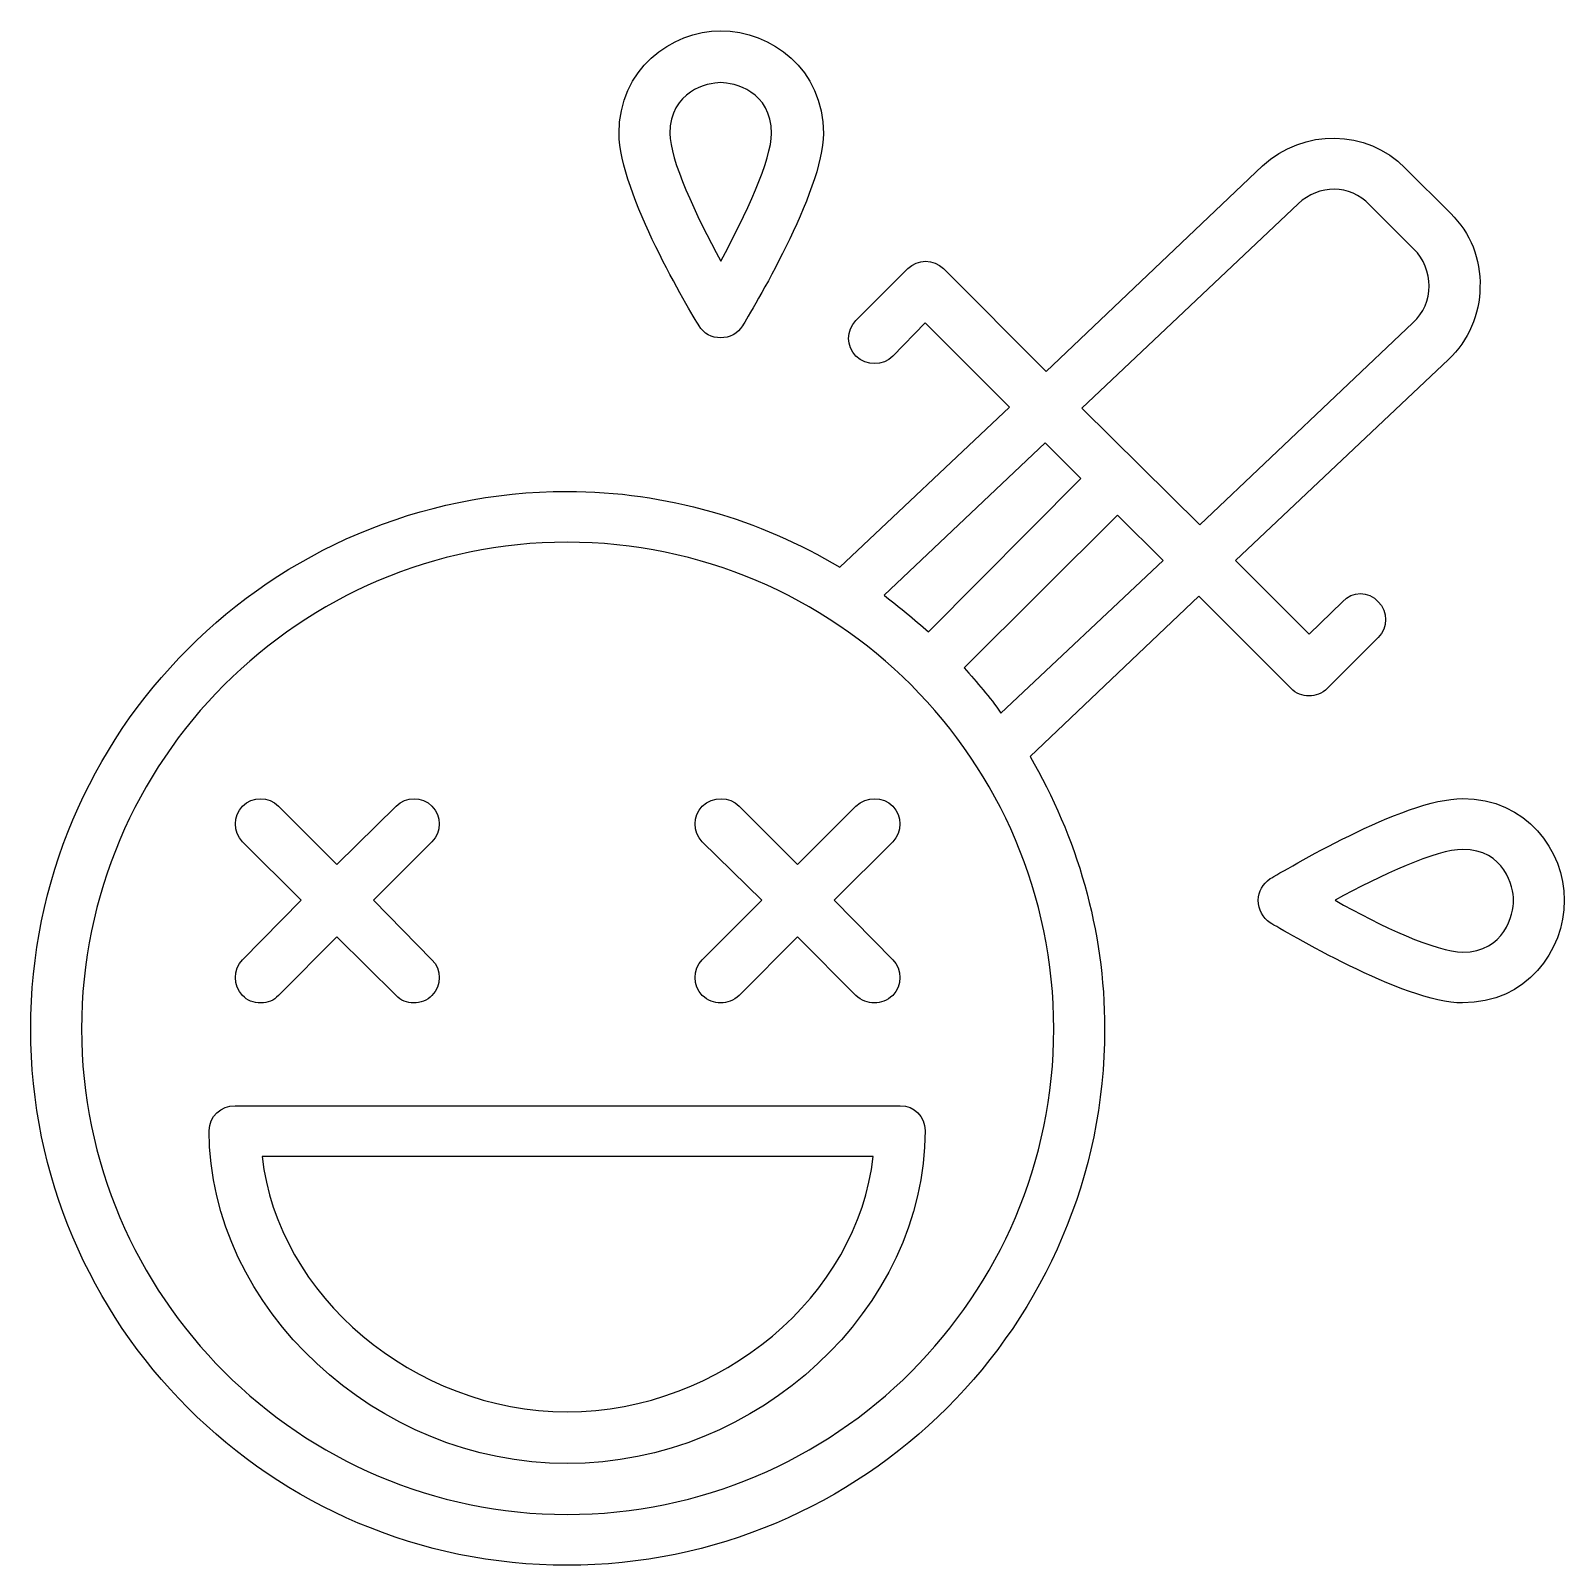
# Model space of a CAD drawing. Header units: centimetres. Extents: x -10.5 to 10.5, y -10.5 to 10.5.
import ezdxf

# ---------------------------------------------------------------- set-up
doc = ezdxf.new("R2010")
doc.units = ezdxf.units.CM
doc.header["$MEASUREMENT"] = 0
doc.layers.add('Layer 1', color=7, linetype='Continuous')

msp = doc.modelspace()

# ---------------------------------------------------------------- linework, layer by layer
at = {"layer": 'Layer 1'}
for points, knots in [([(-1.04774, 6.27828), (-0.92958, 6.27828), (-0.81155, 6.33731), (-0.75252, 6.44058), (-0.75252, 6.44058), (-0.63444, 6.63256), (0.35402, 8.27039), (0.35402, 9.06707), (0.35402, 9.06707), (0.35405, 9.93763), (-0.35418, 10.46878), (-1.04774, 10.46878), (-1.04774, 10.46878), (-1.72632, 10.46878), (-2.43458, 9.93763), (-2.43458, 9.06707), (-2.43458, 9.06707), (-2.43458, 8.25557), (-1.46073, 6.63256), (-1.34286, 6.44058), (-1.34286, 6.44058), (-1.28361, 6.33734), (-1.16577, 6.27828), (-1.04774, 6.27828)], [0, 0, 0, 0, 0.14285714, 0.14285714, 0.14285714, 0.14285714, 0.28571429, 0.28571429, 0.28571429, 0.28571429, 0.42857143, 0.42857143, 0.42857143, 0.42857143, 0.57142857, 0.57142857, 0.57142857, 0.57142857, 0.71428571, 0.71428571, 0.71428571, 0.71428571, 1, 1, 1, 1]), ([(-1.04774, 9.76052), (-0.87065, 9.76052), (-0.35419, 9.64244), (-0.35419, 9.06707), (-0.35419, 9.06707), (-0.35419, 8.71285), (-0.70826, 7.94577), (-1.04774, 7.32598), (-1.04774, 7.32598), (-1.38709, 7.94577), (-1.74108, 8.71285), (-1.74108, 9.06707), (-1.74108, 9.06707), (-1.74108, 9.64246), (-1.22482, 9.76052), (-1.04774, 9.76052)], [0, 0, 0, 0, 0.2, 0.2, 0.2, 0.2, 0.4, 0.4, 0.4, 0.4, 0.6, 0.6, 0.6, 0.6, 1, 1, 1, 1]), ([(5.47414, 2.75179), (5.47414, 2.75179), (6.72829, 1.49759), (6.72829, 1.49759), (6.72829, 1.49759), (6.80195, 1.42396), (6.89066, 1.39432), (6.97909, 1.39432), (6.97909, 1.39432), (7.06773, 1.39432), (7.15615, 1.42398), (7.22986, 1.49759), (7.22986, 1.49759), (7.22986, 1.49759), (7.92354, 2.19125), (7.92354, 2.19125), (7.92354, 2.19125), (8.05626, 2.32396), (8.05626, 2.54529), (7.92354, 2.67816), (7.92354, 2.67816), (7.79061, 2.82561), (7.56918, 2.82561), (7.43663, 2.67816), (7.43663, 2.67816), (7.43663, 2.67816), (6.97911, 2.23549), (6.97911, 2.23549), (6.97911, 2.23549), (6.97911, 2.23549), (5.97581, 3.23871), (5.97581, 3.23871), (5.97581, 3.23871), (5.97581, 3.23871), (8.88252, 5.98326), (8.88252, 5.98326), (8.88252, 5.98326), (9.14806, 6.23403), (9.31038, 6.60289), (9.31038, 6.97169), (9.31038, 6.97169), (9.32522, 7.35534), (9.17748, 7.70959), (8.91216, 7.97515), (8.91216, 7.97515), (8.91216, 7.97515), (8.29237, 8.595), (8.29237, 8.595), (8.29237, 8.595), (7.76122, 9.12615), (6.90524, 9.14094), (6.34472, 8.6244), (6.34472, 8.6244), (6.34472, 8.6244), (3.39359, 5.82101), (3.39359, 5.82101), (3.39359, 5.82101), (3.39359, 5.82101), (1.99185, 7.22272), (1.99185, 7.22272), (1.99185, 7.22272), (1.85919, 7.35541), (1.63784, 7.35541), (1.50496, 7.22272), (1.50496, 7.22272), (1.50496, 7.22272), (0.79667, 6.51446), (0.79667, 6.51446), (0.79667, 6.51446), (0.66398, 6.38161), (0.66398, 6.16024), (0.79667, 6.02755), (0.79667, 6.02755), (0.94415, 5.8947), (1.16555, 5.8947), (1.29843, 6.02755), (1.29843, 6.02755), (1.29843, 6.02755), (1.74105, 6.48483), (1.74105, 6.48483), (1.74105, 6.48483), (1.74105, 6.48483), (2.8918, 5.33413), (2.8918, 5.33413), (2.8918, 5.33413), (2.8918, 5.33413), (0.57529, 3.15031), (0.57529, 3.15031), (0.57529, 3.15031), (-0.51665, 3.79952), (-1.78545, 4.18316), (-3.1429, 4.18316), (-3.1429, 4.18316), (-7.18586, 4.18313), (-10.46135, 0.8928), (-10.46135, -3.15006), (-10.46135, -3.15006), (-10.46135, -7.17824), (-7.18586, -10.46878), (-3.14287, -10.46878), (-3.14287, -10.46878), (0.89996, -10.46878), (4.19027, -7.17824), (4.19027, -3.15006), (4.19027, -3.15006), (4.19027, -1.79277), (3.80684, -0.52362), (3.17226, 0.56821), (3.17226, 0.56821), (3.17226, 0.56821), (5.47414, 2.75179), (5.47414, 2.75179)], [0, 0, 0, 0, 0.03448276, 0.03448276, 0.03448276, 0.03448276, 0.06896552, 0.06896552, 0.06896552, 0.06896552, 0.10344828, 0.10344828, 0.10344828, 0.10344828, 0.13793103, 0.13793103, 0.13793103, 0.13793103, 0.17241379, 0.17241379, 0.17241379, 0.17241379, 0.20689655, 0.20689655, 0.20689655, 0.20689655, 0.24137931, 0.24137931, 0.24137931, 0.24137931, 0.27586207, 0.27586207, 0.27586207, 0.27586207, 0.31034483, 0.31034483, 0.31034483, 0.31034483, 0.34482759, 0.34482759, 0.34482759, 0.34482759, 0.37931034, 0.37931034, 0.37931034, 0.37931034, 0.4137931, 0.4137931, 0.4137931, 0.4137931, 0.44827586, 0.44827586, 0.44827586, 0.44827586, 0.48275862, 0.48275862, 0.48275862, 0.48275862, 0.51724138, 0.51724138, 0.51724138, 0.51724138, 0.55172414, 0.55172414, 0.55172414, 0.55172414, 0.5862069, 0.5862069, 0.5862069, 0.5862069, 0.62068966, 0.62068966, 0.62068966, 0.62068966, 0.65517241, 0.65517241, 0.65517241, 0.65517241, 0.68965517, 0.68965517, 0.68965517, 0.68965517, 0.72413793, 0.72413793, 0.72413793, 0.72413793, 0.75862069, 0.75862069, 0.75862069, 0.75862069, 0.79310345, 0.79310345, 0.79310345, 0.79310345, 0.82758621, 0.82758621, 0.82758621, 0.82758621, 0.86206897, 0.86206897, 0.86206897, 0.86206897, 0.89655172, 0.89655172, 0.89655172, 0.89655172, 0.93103448, 0.93103448, 0.93103448, 0.93103448, 1, 1, 1, 1]), ([(6.83161, 8.10804), (7.11199, 8.37363), (7.53982, 8.37363), (7.80546, 8.09325), (7.80546, 8.09325), (7.80546, 8.09325), (8.41046, 7.48823), (8.41046, 7.48823), (8.41046, 7.48823), (8.54315, 7.35538), (8.61697, 7.16369), (8.61697, 6.98653), (8.61697, 6.98653), (8.61697, 6.79481), (8.54315, 6.61773), (8.39565, 6.4848), (8.39565, 6.4848), (8.39565, 6.4848), (5.48872, 3.72564), (5.48872, 3.72564), (5.48872, 3.72564), (5.48872, 3.72564), (3.88053, 5.31928), (3.88053, 5.31928), (3.88053, 5.31928), (3.88053, 5.31928), (6.83161, 8.10804), (6.83161, 8.10804)], [0, 0, 0, 0, 0.125, 0.125, 0.125, 0.125, 0.25, 0.25, 0.25, 0.25, 0.375, 0.375, 0.375, 0.375, 0.5, 0.5, 0.5, 0.5, 0.625, 0.625, 0.625, 0.625, 0.75, 0.75, 0.75, 0.75, 1, 1, 1, 1]), ([(3.37903, 4.84715), (3.37903, 4.84715), (3.86568, 4.36024), (3.86568, 4.36024), (3.86568, 4.36024), (3.86568, 4.36024), (1.78539, 2.26493), (1.78539, 2.26493), (1.78539, 2.26493), (1.59343, 2.44204), (1.3869, 2.60431), (1.18034, 2.76666), (1.18034, 2.76666), (1.18034, 2.76666), (3.37903, 4.84715), (3.37903, 4.84715)], [0, 0, 0, 0, 0.2, 0.2, 0.2, 0.2, 0.4, 0.4, 0.4, 0.4, 0.6, 0.6, 0.6, 0.6, 1, 1, 1, 1]), ([(2.77396, 1.15841), (2.62627, 1.37973), (2.44932, 1.57142), (2.27223, 1.77801), (2.27223, 1.77801), (2.27223, 1.77801), (4.36739, 3.85851), (4.36739, 3.85851), (4.36739, 3.85851), (4.36739, 3.85851), (4.98718, 3.23875), (4.98718, 3.23875), (4.98718, 3.23875), (4.98718, 3.23875), (2.77396, 1.15841), (2.77396, 1.15841)], [0, 0, 0, 0, 0.2, 0.2, 0.2, 0.2, 0.4, 0.4, 0.4, 0.4, 0.6, 0.6, 0.6, 0.6, 1, 1, 1, 1]), ([(-3.14287, -9.77512), (-6.78737, -9.77512), (-9.76793, -6.79483), (-9.76793, -3.15006), (-9.76793, -3.15006), (-9.76793, 0.50921), (-6.7874, 3.48971), (-3.14287, 3.48971), (-3.14287, 3.48971), (0.51634, 3.48971), (3.4968, 0.50923), (3.4968, -3.15006), (3.4968, -3.15006), (3.49683, -6.79483), (0.51635, -9.77512), (-3.14287, -9.77512)], [0, 0, 0, 0, 0.2, 0.2, 0.2, 0.2, 0.4, 0.4, 0.4, 0.4, 0.6, 0.6, 0.6, 0.6, 1, 1, 1, 1]), ([(-7.56948, -2.6926), (-7.51042, -2.76663), (-7.42203, -2.79587), (-7.31852, -2.79587), (-7.31852, -2.79587), (-7.2301, -2.79587), (-7.14143, -2.76663), (-7.08259, -2.6926), (-7.08259, -2.6926), (-7.08259, -2.6926), (-6.28566, -1.89607), (-6.28566, -1.89607), (-6.28566, -1.89607), (-6.28566, -1.89607), (-5.47418, -2.6926), (-5.47418, -2.6926), (-5.47418, -2.6926), (-5.41512, -2.76663), (-5.32665, -2.79587), (-5.23817, -2.79587), (-5.23817, -2.79587), (-5.14953, -2.79587), (-5.04627, -2.76663), (-4.98721, -2.6926), (-4.98721, -2.6926), (-4.85457, -2.5601), (-4.85457, -2.33877), (-4.98721, -2.20587), (-4.98721, -2.20587), (-4.98721, -2.20587), (-5.78414, -1.39408), (-5.78414, -1.39408), (-5.78414, -1.39408), (-5.78414, -1.39408), (-4.98721, -0.59763), (-4.98721, -0.59763), (-4.98721, -0.59763), (-4.85457, -0.46473), (-4.85457, -0.2433), (-4.98721, -0.11064), (-4.98721, -0.11064), (-5.12014, 0.02223), (-5.34146, 0.02223), (-5.47418, -0.11064), (-5.47418, -0.11064), (-5.47418, -0.11064), (-6.28566, -0.90743), (-6.28566, -0.90743), (-6.28566, -0.90743), (-6.28566, -0.90743), (-7.08259, -0.11064), (-7.08259, -0.11064), (-7.08259, -0.11064), (-7.21531, 0.02223), (-7.43663, 0.02223), (-7.5695, -0.11064), (-7.5695, -0.11064), (-7.70222, -0.24333), (-7.70222, -0.46473), (-7.5695, -0.59763), (-7.5695, -0.59763), (-7.5695, -0.59763), (-6.77257, -1.39408), (-6.77257, -1.39408), (-6.77257, -1.39408), (-6.77257, -1.39408), (-7.5695, -2.20587), (-7.5695, -2.20587), (-7.5695, -2.20587), (-7.70217, -2.33877), (-7.70217, -2.5601), (-7.56948, -2.6926)], [0, 0, 0, 0, 0.05263158, 0.05263158, 0.05263158, 0.05263158, 0.10526316, 0.10526316, 0.10526316, 0.10526316, 0.15789474, 0.15789474, 0.15789474, 0.15789474, 0.21052632, 0.21052632, 0.21052632, 0.21052632, 0.26315789, 0.26315789, 0.26315789, 0.26315789, 0.31578947, 0.31578947, 0.31578947, 0.31578947, 0.36842105, 0.36842105, 0.36842105, 0.36842105, 0.42105263, 0.42105263, 0.42105263, 0.42105263, 0.47368421, 0.47368421, 0.47368421, 0.47368421, 0.52631579, 0.52631579, 0.52631579, 0.52631579, 0.57894737, 0.57894737, 0.57894737, 0.57894737, 0.63157895, 0.63157895, 0.63157895, 0.63157895, 0.68421053, 0.68421053, 0.68421053, 0.68421053, 0.73684211, 0.73684211, 0.73684211, 0.73684211, 0.78947368, 0.78947368, 0.78947368, 0.78947368, 0.84210526, 0.84210526, 0.84210526, 0.84210526, 0.89473684, 0.89473684, 0.89473684, 0.89473684, 1, 1, 1, 1]), ([(-1.29848, -2.6926), (-1.22485, -2.76663), (-1.13621, -2.79587), (-1.04773, -2.79587), (-1.04773, -2.79587), (-0.95899, -2.79587), (-0.87064, -2.76663), (-0.79693, -2.6926), (-0.79693, -2.6926), (-0.79693, -2.6926), (0, -1.89607), (0, -1.89607), (0, -1.89607), (0, -1.89607), (0.79671, -2.6926), (0.79671, -2.6926), (0.79671, -2.6926), (0.87063, -2.76663), (0.95901, -2.79587), (1.04751, -2.79587), (1.04751, -2.79587), (1.13617, -2.79587), (1.22457, -2.76663), (1.29847, -2.6926), (1.29847, -2.6926), (1.43132, -2.5601), (1.43132, -2.33877), (1.29847, -2.20587), (1.29847, -2.20587), (1.29847, -2.20587), (0.50154, -1.39408), (0.50154, -1.39408), (0.50154, -1.39408), (0.50154, -1.39408), (1.29847, -0.59763), (1.29847, -0.59763), (1.29847, -0.59763), (1.43132, -0.46473), (1.43132, -0.2433), (1.29847, -0.11064), (1.29847, -0.11064), (1.16562, 0.02223), (0.94419, 0.02223), (0.79671, -0.11064), (0.79671, -0.11064), (0.79671, -0.11064), (0, -0.90743), (0, -0.90743), (0, -0.90743), (0, -0.90743), (-0.79693, -0.11064), (-0.79693, -0.11064), (-0.79693, -0.11064), (-0.92957, 0.02223), (-1.15089, 0.02223), (-1.29845, -0.11064), (-1.29845, -0.11064), (-1.43132, -0.24333), (-1.43132, -0.46473), (-1.29845, -0.59763), (-1.29845, -0.59763), (-1.29845, -0.59763), (-0.48689, -1.39408), (-0.48689, -1.39408), (-0.48689, -1.39408), (-0.48689, -1.39408), (-1.29845, -2.20587), (-1.29845, -2.20587), (-1.29845, -2.20587), (-1.43136, -2.33877), (-1.43136, -2.5601), (-1.29848, -2.6926)], [0, 0, 0, 0, 0.05263158, 0.05263158, 0.05263158, 0.05263158, 0.10526316, 0.10526316, 0.10526316, 0.10526316, 0.15789474, 0.15789474, 0.15789474, 0.15789474, 0.21052632, 0.21052632, 0.21052632, 0.21052632, 0.26315789, 0.26315789, 0.26315789, 0.26315789, 0.31578947, 0.31578947, 0.31578947, 0.31578947, 0.36842105, 0.36842105, 0.36842105, 0.36842105, 0.42105263, 0.42105263, 0.42105263, 0.42105263, 0.47368421, 0.47368421, 0.47368421, 0.47368421, 0.52631579, 0.52631579, 0.52631579, 0.52631579, 0.57894737, 0.57894737, 0.57894737, 0.57894737, 0.63157895, 0.63157895, 0.63157895, 0.63157895, 0.68421053, 0.68421053, 0.68421053, 0.68421053, 0.73684211, 0.73684211, 0.73684211, 0.73684211, 0.78947368, 0.78947368, 0.78947368, 0.78947368, 0.84210526, 0.84210526, 0.84210526, 0.84210526, 0.89473684, 0.89473684, 0.89473684, 0.89473684, 1, 1, 1, 1]), ([(9.0743, -0.00732), (8.2629, -0.00732), (6.63984, -0.99586), (6.44797, -1.09918), (6.44797, -1.09918), (6.3447, -1.17281), (6.28567, -1.27611), (6.28567, -1.39411), (6.28567, -1.39411), (6.28567, -1.52698), (6.34467, -1.63033), (6.44797, -1.70433), (6.44797, -1.70433), (6.63985, -1.80762), (8.26291, -2.7959), (9.0743, -2.7959), (9.0743, -2.7959), (9.94478, -2.7959), (10.46135, -2.08782), (10.46135, -1.39414), (10.46135, -1.39414), (10.46135, -0.71568), (9.9448, -0.00732), (9.0743, -0.00732)], [0, 0, 0, 0, 0.14285714, 0.14285714, 0.14285714, 0.14285714, 0.28571429, 0.28571429, 0.28571429, 0.28571429, 0.42857143, 0.42857143, 0.42857143, 0.42857143, 0.57142857, 0.57142857, 0.57142857, 0.57142857, 0.71428571, 0.71428571, 0.71428571, 0.71428571, 1, 1, 1, 1]), ([(9.0743, -2.10258), (8.72018, -2.10258), (7.95292, -1.74836), (7.33308, -1.39411), (7.33308, -1.39411), (7.95292, -1.05515), (8.72018, -0.70095), (9.0743, -0.70095), (9.0743, -0.70095), (9.64974, -0.70095), (9.76788, -1.21723), (9.76788, -1.39411), (9.76788, -1.39411), (9.76787, -1.5863), (9.64974, -2.10258), (9.0743, -2.10258)], [0, 0, 0, 0, 0.2, 0.2, 0.2, 0.2, 0.4, 0.4, 0.4, 0.4, 0.6, 0.6, 0.6, 0.6, 1, 1, 1, 1]), ([(-7.67274, -4.198), (-7.86446, -4.198), (-8.02678, -4.34524), (-8.02678, -4.53696), (-8.02678, -4.53696), (-8.02678, -6.95695), (-5.73972, -9.08187), (-3.14286, -9.08187), (-3.14286, -9.08187), (-0.53116, -9.08187), (1.74108, -6.95692), (1.74108, -4.53696), (1.74108, -4.53696), (1.74108, -4.34527), (1.59342, -4.198), (1.40173, -4.198), (1.40173, -4.198), (1.40173, -4.198), (-7.67274, -4.198), (-7.67274, -4.198)], [0, 0, 0, 0, 0.16666667, 0.16666667, 0.16666667, 0.16666667, 0.33333333, 0.33333333, 0.33333333, 0.33333333, 0.5, 0.5, 0.5, 0.5, 0.66666667, 0.66666667, 0.66666667, 0.66666667, 1, 1, 1, 1]), ([(-3.14287, -8.37347), (-5.23816, -8.37347), (-7.09739, -6.78004), (-7.30392, -4.89118), (-7.30392, -4.89118), (-7.30392, -4.89118), (1.03284, -4.89118), (1.03284, -4.89118), (1.03284, -4.89118), (0.8261, -6.78004), (-1.03287, -8.37347), (-3.14287, -8.37347)], [0, 0, 0, 0, 0.25, 0.25, 0.25, 0.25, 0.5, 0.5, 0.5, 0.5, 1, 1, 1, 1])]:
    msp.add_open_spline(points, degree=3, knots=knots, dxfattribs=at)

doc.saveas('drawing.dxf')
